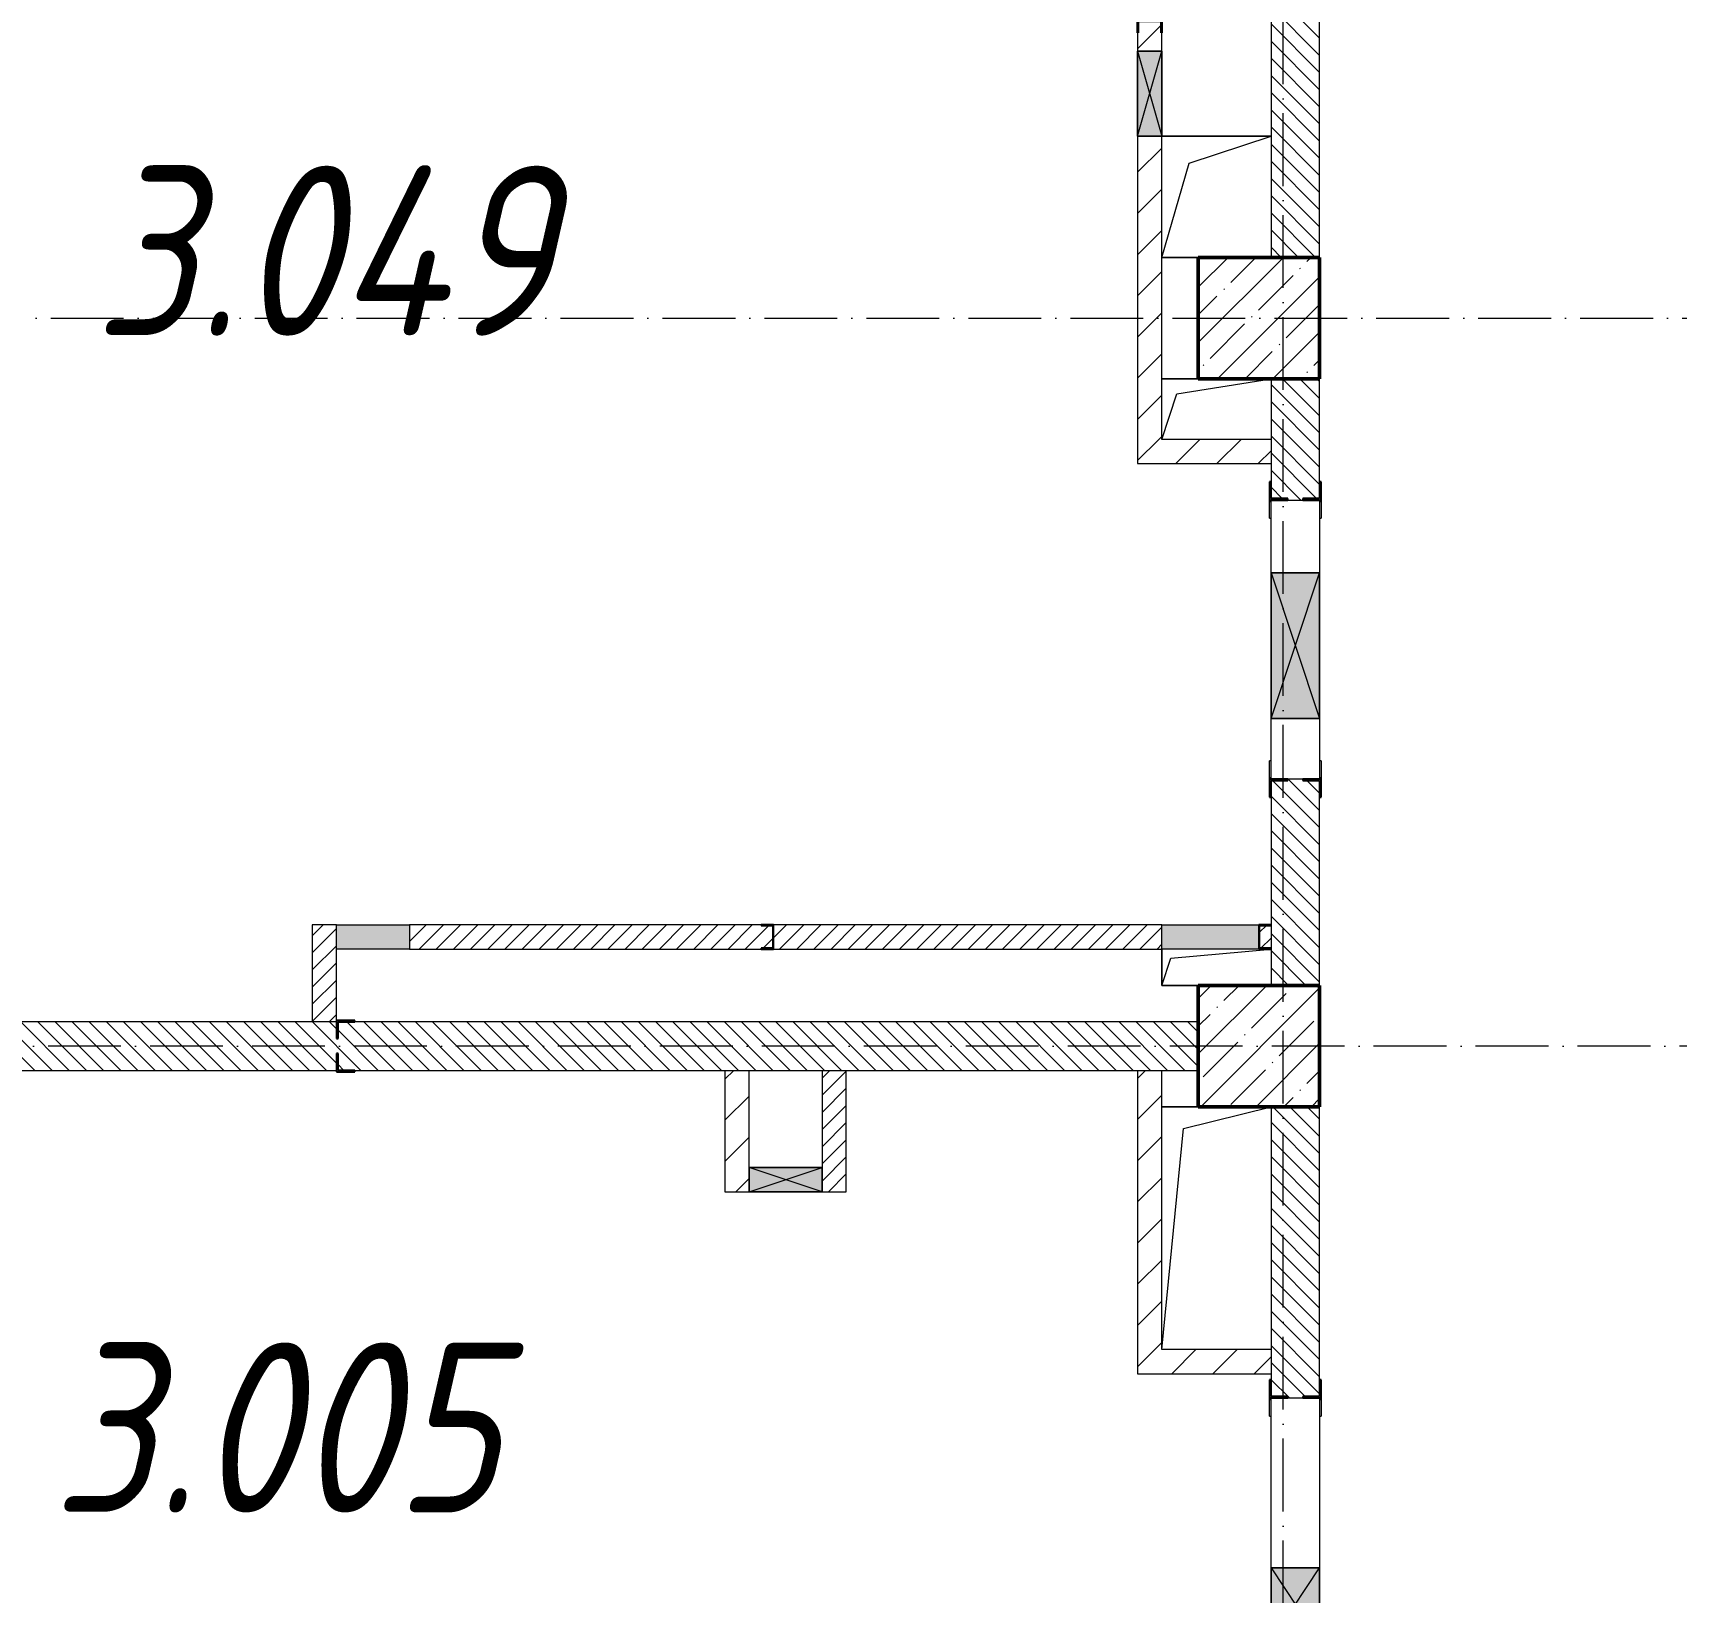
# Model space of a CAD drawing. Header units: millimetres. Extents: x -12989 to 629078, y -109036 to 555275.
# Drawn here: x 523809 to 530579, y -69285 to -62860 of the extents above; entities that cross this region are included whole.
import ezdxf

# ---------------------------------------------------------------- set-up
doc = ezdxf.new("R2010")
doc.units = ezdxf.units.MM
doc.linetypes.add('50_200_ШТРИХ_1Т_ш5_п1_п1_', pattern=[700, 500, -100, 0, -100])
for name, color, linetype, lineweight in [('A-DETL-GENF-OTLN', 7, 'Continuous', 9), ('A-FLOR-____-OTLN', 7, 'Continuous', 9), ('A-GENM-____-MCUT', 7, 'Continuous', 25), ('A-GENM-____-OTLN', 7, 'Continuous', 9), ('A-GENM-____-OTLN-1', 7, 'Continuous', 25), ('A-GLAZ-____-OTLN', 7, 'Continuous', 9), ('A-WALL-____-MCUT-3', 7, 'Continuous', 9), ('A-WALL-____-PATT-1', 7, 'Continuous', 9), ('A-WALL-FNSH-MCUT-1', 7, 'Continuous', 9), ('I-WALL-____-OTLN', 7, 'Continuous', 9), ('S-COLS-____-MCUT', 7, 'Continuous', 50), ('S-COLS-____-OTLN', 7, 'Continuous', 9), ('S-GRID-____-OTLN-1', 7, '50_200_ШТРИХ_1Т_ш5_п1_п1_', 9), ('Марки помещений', 7, 'Continuous', 9)]:
    doc.layers.add(name, color=color, linetype=linetype, lineweight=lineweight)
doc.styles.add('ISOCPEUR_I_2', font='isocpeui.ttf', dxfattribs={"width": 0.85, "height": 2.3})
pattern_1 = [(135, (523510.01, -90515.614), (-35.35534, -35.35534), [])]
pattern_2 = [(45, (523510.01, -90515.61), (-84.8528, 84.8528), [])]
pattern_3 = [(45, (523510.01, -90515.614), (-35.35534, 35.35534), [])]

# ---------------------------------------------------------------- blocks, each defined once
blk = doc.blocks.new('BSC_Колонна _Прямоугольная - 500х500-V44-АР1_План отверстий 3 этажа в осях 1-64_А-ГГ')
at = {"layer": 'S-COLS-____-OTLN'}
h = blk.add_hatch(dxfattribs=at)
h.set_pattern_fill('FP_81', color=256, style=0, pattern_type=2)
h.set_pattern_definition([(45, (-5350, -26481.04), (-114.0493, 114.0493), []), (45, (-5235.95, -26481.04), (-114.0493, 114.0493), [201.613, -40.323, 3.353, -36.97])])
h.paths.add_polyline_path([(-250, -250), (250, -250), (250, 250), (-250, 250)], flags=0)
at = {"layer": 'S-COLS-____-MCUT'}
for p, q in [((250, 250), (-250, 250)), ((-250, 250), (-250, -250)), ((250, -250), (250, 250)), ((-250, -250), (250, -250))]:
    blk.add_line(p, q, dxfattribs=at)
blk = doc.blocks.new('BSC_Колонна _Прямоугольная - 500х500-V51-АР1_План отверстий 3 этажа в осях 1-64_А-ГГ')
at = {"layer": 'S-COLS-____-OTLN'}
h = blk.add_hatch(dxfattribs=at)
h.set_pattern_fill('FP_88', color=256, style=0, pattern_type=2)
h.set_pattern_definition([(45, (-5350, -23481.04), (-114.0493, 114.0493), []), (45, (-5235.95, -23481.04), (-114.0493, 114.0493), [201.613, -40.323, 3.353, -36.97])])
h.paths.add_polyline_path([(-250, -250), (250, -250), (250, 250), (-250, 250)], flags=0)
at = {"layer": 'S-COLS-____-MCUT'}
for p, q in [((250, 250), (-250, 250)), ((-250, 250), (-250, -250)), ((250, -250), (250, 250)), ((-250, -250), (250, -250))]:
    blk.add_line(p, q, dxfattribs=at)
blk = doc.blocks.new('Фахверк_СКБ_Уголок - 200_3550-28187522-АР1_План отверстий 3 этажа в осях 1-64_А-ГГ')
at = {"layer": 'A-GENM-____-MCUT'}
for p, q in [((125, 156), (50, 156)), ((50, 156), (50, 150)), ((50, 150), (119, 150)), ((119, 150), (119, 81)), ((125, 81), (125, 156)), ((119, 81), (125, 81)), ((125, 19), (119, 19)), ((119, 19), (119, -50)), ((125, -56), (125, 19)), ((119, -50), (50, -50)), ((50, -50), (50, -56)), ((50, -56), (125, -56))]:
    blk.add_line(p, q, dxfattribs=at)
blk = doc.blocks.new('154_Фахверк_СКБ_Швеллер - Тип_100_3960-28331862-АР1_План отверстий 3 этажа в осях 1-64_А-ГГ')
at = {"layer": 'A-GENM-____-MCUT'}
for p, q in [((175, 50), (125, 50)), ((125, 50), (125, -50)), ((128, 47), (175, 47)), ((128, -47), (128, 47)), ((175, 47), (175, 50)), ((125, -50), (175, -50)), ((175, -47), (128, -47)), ((175, -50), (175, -47))]:
    blk.add_line(p, q, dxfattribs=at)
blk = doc.blocks.new('154_Стойка_СКБ_Уголок - СМ-2180_200-28268025-АР1_План отверстий 3 этажа в осях 1-64_А-ГГ')
at = {"layer": 'A-GENM-____-MCUT'}
for p, q in [((125, 156), (125, 81)), ((200, 156), (125, 156)), ((131, 81), (131, 150)), ((131, 150), (200, 150)), ((200, 150), (200, 156)), ((125, 81), (131, 81)), ((131, 19), (125, 19)), ((125, 19), (125, -56)), ((131, -50), (131, 19)), ((125, -56), (200, -56)), ((200, -50), (131, -50)), ((200, -56), (200, -50))]:
    blk.add_line(p, q, dxfattribs=at)
blk = doc.blocks.new('Стойка_Влож_Уголок_Опорный - Уголок-28213941-АР1_План отверстий 3 этажа в осях 1-64_А-ГГ')
at = {"layer": 'A-GENM-____-OTLN'}
for p, q in [((-212, -6), (-212, 0)), ((0, 0), (0, -6)), ((-212, -75), (-212, -6)), ((-212, -6), (-206, -6)), ((-6, -6), (0, -6)), ((0, -6), (0, -75)), ((-212, -75), (-206, -75)), ((-6, -75), (0, -75))]:
    blk.add_line(p, q, dxfattribs=at)
blk = doc.blocks.new('154_Фахверк_СКБ_Швеллер - Тип_100_3960-V166-АР1_План отверстий 3 этажа в осях 1-64_А-ГГ')
at = {"layer": 'A-GENM-____-MCUT'}
for p, q in [((125, 50), (175, 50)), ((128, 47), (128, -47)), ((175, 47), (128, 47)), ((175, 50), (175, 47)), ((175, -50), (125, -50)), ((128, -47), (175, -47)), ((175, -47), (175, -50))]:
    blk.add_line(p, q, dxfattribs=at)
blk = doc.blocks.new('AR_Отверстие Ниша - Лючок-32405436-АР1_План отверстий 3 этажа в осях 1-64_А-ГГ')
at = {"layer": 'A-GLAZ-____-OTLN'}
blk.add_hatch(color=256, dxfattribs=at).paths.add_polyline_path([(-200, -50), (200, -50), (200, 50), (-200, 50)], flags=0)
for p, q in [((-200, 50), (200, 50)), ((-200, -50), (-200, 50)), ((200, -50), (-200, -50))]:
    blk.add_line(p, q, dxfattribs=at)
blk = doc.blocks.new('AR_Отверстие Ниша - Лючок-32403898-АР1_План отверстий 3 этажа в осях 1-64_А-ГГ')
at = {"layer": 'A-GLAZ-____-OTLN'}
blk.add_hatch(color=256, dxfattribs=at).paths.add_polyline_path([(150, -50), (150, 50), (-150, 50), (-150, -50)], flags=0)
for p, q in [((-150, 50), (150, 50)), ((-150, -50), (-150, 50)), ((150, 50), (150, -50)), ((150, -50), (-150, -50))]:
    blk.add_line(p, q, dxfattribs=at)
blk = doc.blocks.new('154_Фахверк_СКБ_Швеллер - Тип_100_3960_зеркало-29769493-АР1_План отверстий 3 этажа в осях 1-64_А-ГГ')
at = {"layer": 'A-GENM-____-MCUT'}
for p, q in [((175, 50), (125, 50)), ((125, 50), (125, -50)), ((128, 47), (175, 47)), ((128, -47), (128, 47)), ((175, 47), (175, 50)), ((125, -50), (175, -50)), ((175, -47), (128, -47)), ((175, -50), (175, -47))]:
    blk.add_line(p, q, dxfattribs=at)
blk = doc.blocks.new('AR_Отверстие прямоугольное _в плите_ - AR_Отверстие прямоугольное _в плите_-30459275-АР1_План отверстий 3 этажа в осях 1-64_А-ГГ')
at = {"layer": 'A-GENM-____-OTLN'}
for p, q in [((-225, 75), (-225, -75)), ((-187.5, 37.5), (225, 75)), ((-225, -75), (-187.5, 37.5)), ((-225, -75), (-75, -75))]:
    blk.add_line(p, q, dxfattribs=at)
blk = doc.blocks.new('AR_Отверстие прямоугольное _в плите_ - AR_Отверстие прямоугольное _в плите_-30552560-АР1_План отверстий 3 этажа в осях 1-64_А-ГГ')
at = {"layer": 'A-GENM-____-OTLN'}
for p, q in [((-75, 500), (-225, 500)), ((-135, 410), (225, 500)), ((-225, -500), (-135, 410))]:
    blk.add_line(p, q, dxfattribs=at)
blk = doc.blocks.new('AR_Отверстие прямоугольное _в плите_ - AR_Отверстие прямоугольное _в плите_-V201-АР1_План отверстий 3 этажа в осях 1-64_А-ГГ')
at = {"layer": 'A-GENM-____-OTLN'}
for p, q in [((-75, 125), (-225, 125)), ((-162.5, 62.5), (225, 125)), ((-225, -125), (-162.5, 62.5))]:
    blk.add_line(p, q, dxfattribs=at)
blk = doc.blocks.new('AR_Отверстие прямоугольное _в плите_ - AR_Отверстие прямоугольное _в плите_-30459894-АР1_План отверстий 3 этажа в осях 1-64_А-ГГ')
at = {"layer": 'A-GENM-____-OTLN'}
for p, q in [((225, 250), (-225, 250)), ((-112.5, 137.5), (225, 250)), ((-225, -250), (-112.5, 137.5)), ((-225, -250), (-75, -250))]:
    blk.add_line(p, q, dxfattribs=at)
blk = doc.blocks.new('AR_Отверстие прямоугольное _в стене__БезПР - AR_Отверстие прямоугольное _в стене__БезПР-36899516-АР1_План отверстий 3 этажа в осях 1-64_А-ГГ')
at = {"layer": 'A-GLAZ-____-OTLN'}
blk.add_hatch(color=256, dxfattribs=at).paths.add_polyline_path([(-121.3, 50), (-150, 50), (-150, -50), (150, -50), (150, 50)], flags=0)
at = {"layer": 'A-DETL-GENF-OTLN'}
for p, q in [((-150, -50), (-150, 50)), ((-150, 50), (150, 50)), ((150, 50), (-150, -50)), ((-150, 50), (150, -50)), ((150, 50), (-150, 50)), ((-150, 50), (-150, -50)), ((150, 50), (150, -50)), ((150, -50), (150, 50)), ((150, -50), (-150, -50)), ((-150, -50), (150, -50))]:
    blk.add_line(p, q, dxfattribs=at)
at = {"layer": 'A-GLAZ-____-OTLN'}
blk.add_line((150, 50), (-150, 50), dxfattribs=at)
blk = doc.blocks.new('AR_Отверстие прямоугольное _в стене__БезПР - AR_Отверстие прямоугольное _в стене__БезПР-36899529-АР1_План отверстий 3 этажа в осях 1-64_А-ГГ')
at = {"layer": 'A-GLAZ-____-OTLN'}
blk.add_hatch(color=256, dxfattribs=at).paths.add_polyline_path([(-175, -50), (175, -50), (175, 50), (-175, 50)], flags=0)
at = {"layer": 'A-DETL-GENF-OTLN'}
for p, q in [((-175, -50), (-175, 50)), ((-175, 50), (175, 50)), ((175, 50), (-175, -50)), ((-175, 50), (175, -50)), ((175, 50), (-175, 50)), ((-175, 50), (-175, -50)), ((175, 50), (175, -50)), ((175, -50), (175, 50)), ((175, -50), (-175, -50)), ((-175, -50), (175, -50))]:
    blk.add_line(p, q, dxfattribs=at)
at = {"layer": 'A-GLAZ-____-OTLN'}
blk.add_line((175, 50), (-175, 50), dxfattribs=at)
blk = doc.blocks.new('AR_Отверстие прямоугольное _в стене__БезПР - AR_Отверстие прямоугольное _в стене__БезПР-36899507-АР1_План отверстий 3 этажа в осях 1-64_А-ГГ')
at = {"layer": 'A-GLAZ-____-OTLN'}
blk.add_hatch(color=256, dxfattribs=at).paths.add_polyline_path([(150, -100), (150, 100), (-150, 100), (-150, -100)], flags=0)
at = {"layer": 'A-DETL-GENF-OTLN'}
for p, q in [((-150, -100), (-150, 100)), ((-150, 100), (150, 100)), ((150, 100), (-150, -100)), ((-150, 100), (150, -100)), ((150, 100), (-150, 100)), ((-150, 100), (-150, -100)), ((150, 100), (150, -100)), ((150, -100), (150, 100)), ((150, -100), (-150, -100)), ((-150, -100), (150, -100))]:
    blk.add_line(p, q, dxfattribs=at)
at = {"layer": 'A-GLAZ-____-OTLN'}
blk.add_line((150, 100), (-150, 100), dxfattribs=at)
blk = doc.blocks.new('AR_Отверстие прямоугольное _в стене_ - AR_Отверстие прямоугольное _в стене__ОВ-37000568-АР1_План отверстий 3 этажа в осях 1-64_А-ГГ')
at = {"layer": 'A-GLAZ-____-OTLN'}
blk.add_hatch(color=256, dxfattribs=at).paths.add_polyline_path([(-300, -100), (300, -100), (300, 100), (-300, 100)], flags=0)
at = {"layer": 'A-DETL-GENF-OTLN'}
for p, q in [((-300, -100), (-300, 100)), ((-300, 100), (300, 100)), ((300, 100), (-300, -100)), ((-300, 100), (300, -100)), ((300, 100), (-300, 100)), ((-300, 100), (-300, -100)), ((300, 100), (300, -100)), ((300, -100), (300, 100)), ((300, -100), (-300, -100)), ((-300, -100), (300, -100))]:
    blk.add_line(p, q, dxfattribs=at)
blk = doc.blocks.new('3эт')
at = {"layer": 'S-GRID-____-OTLN-1', "color": 251, "ltscale": 0.6, "true_color": 0x636466}
for p, q in [((289220.7, -91346.1), (289220.7, -36982.5)), ((279101.9, -60382.4), (310478.4, -60382.4)), ((310478.4, -63382.4), (279101.9, -63382.4))]:
    blk.add_line(p, q, dxfattribs=at)

msp = doc.modelspace()

# ---------------------------------------------------------------- hatches: boundary and pattern name
at = {"layer": 'A-WALL-____-PATT-1'}
h = msp.add_hatch(dxfattribs=at)
h.set_pattern_fill('FP_6', color=256, style=0, pattern_type=2)
h.set_pattern_definition(pattern_1)
h.paths.add_polyline_path([(529110.0077, -63784.5723), (529110.0077, -60390.5723), (529041.0077, -60390.5723), (529041.0077, -60384.5723), (528979.0077, -60384.5723), (528979.0077, -60390.5723), (528910.0077, -60390.5723), (528910.0077, -63784.5723)], flags=0)
h.paths.add_polyline_path([(529041.0077, -58684.5723), (529041.0077, -58678.5723), (529110.0077, -58678.5723), (529110.0077, -58284.5723), (528910.0077, -58284.5723), (528910.0077, -58678.5723), (528979.0077, -58678.5723), (528979.0077, -58684.5723)], flags=0)
h = msp.add_hatch(dxfattribs=at)
h.set_pattern_fill('FP_4', color=256, style=0, pattern_type=2)
h.set_pattern_definition(pattern_2)
h.paths.add_polyline_path([(528360.0077, -64534.5723), (528460.0077, -64534.5723), (528460.0077, -63284.5723), (528360.0077, -63284.5723)], flags=0)
h.paths.add_polyline_path([(528363.0077, -62934.5723), (528460.0077, -62934.5723), (528460.0077, -62859.5723), (528457.0077, -62859.5723), (528457.0077, -62812.5723), (528363.0077, -62812.5723), (528362.9062, -62859.5723), (528360.0077, -62859.5723), (528360.0077, -62934.5723)], flags=0)
h.paths.add_polyline_path([(528460.0077, -62059.5723), (528460.0077, -60634.5723), (528360.0077, -60634.5723), (528360.0077, -62059.5723)], flags=0)
h = msp.add_hatch(dxfattribs=at)
h.set_pattern_fill('FP_6', color=256, style=0, pattern_type=2)
h.set_pattern_definition(pattern_1)
h.paths.add_polyline_path([(528910.0077, -66784.5723), (529110.0077, -66784.5723), (529110.0077, -65940.5723), (529041.0077, -65940.5723), (529041.0077, -65934.5723), (528979.0077, -65934.5723), (528979.0077, -65940.5723), (528910.0077, -65940.5723), (528910.0077, -66634.5723)], flags=0)
h.paths.add_polyline_path([(529041.0077, -64784.5723), (529041.0077, -64778.5723), (529110.0077, -64778.5723), (529110.0077, -64284.5723), (528910.0077, -64284.5723), (528910.0077, -64778.5723), (528979.0077, -64778.5723), (528979.0077, -64784.5723)], flags=0)
h = msp.add_hatch(dxfattribs=at)
h.set_pattern_fill('FP_4', color=256, style=0, pattern_type=2)
h.set_pattern_definition(pattern_2)
h.paths.add_polyline_path([(528910.0077, -64634.5723), (528910.0077, -64534.5723), (528360.0077, -64534.5723), (528360.0077, -64634.5723), (528798.7236, -64634.5723)], flags=0)
h = msp.add_hatch(dxfattribs=at)
h.set_pattern_fill('FP_5', color=256, style=0, pattern_type=2)
h.set_pattern_definition(pattern_3)
h.paths.add_polyline_path([(525060.0077, -66934.5723), (525060.0077, -66534.5723), (524960.0077, -66534.5723), (524960.0077, -66934.5723)], flags=0)
h = msp.add_hatch(dxfattribs=at)
h.set_pattern_fill('FP_5', color=256, style=0, pattern_type=2)
h.set_pattern_definition(pattern_3)
h.paths.add_polyline_path([(525360.0077, -66634.5723), (526810.0077, -66634.5723), (526810.0077, -66631.5723), (526857.0077, -66631.5723), (526857.0077, -66537.5723), (526810.0077, -66537.5723), (526810.0077, -66534.5723), (525360.0077, -66534.5723), (525360.0077, -66631.5723)], flags=0)
h.paths.add_polyline_path([(528460.0077, -66634.5723), (528460.0077, -66534.5723), (526860.0077, -66534.5723), (526860.0077, -66634.5723), (527031.2593, -66634.5723)], flags=0)
h.paths.add_polyline_path([(528863.0077, -66631.5723), (528910.0077, -66631.5723), (528910.0077, -66537.5723), (528863.0077, -66537.5723)], flags=0)
h = msp.add_hatch(dxfattribs=at)
h.set_pattern_fill('FP_6', color=256, style=0, pattern_type=2)
h.set_pattern_definition(pattern_1)
h.paths.add_polyline_path([(528610.0077, -67134.5723), (528610.0077, -66934.5723), (525066.0077, -66934.5723), (525066.0077, -67003.5723), (525060.0077, -67003.5723), (525060.0077, -66934.5723), (521560.0077, -66934.5723), (521560.0077, -67134.5723), (525060.0077, -67134.5723), (525060.0077, -67065.5723), (525066.0077, -67065.5723), (525066.0077, -67134.5723), (527031.2593, -67134.5723)], flags=0)
h = msp.add_hatch(dxfattribs=at)
h.set_pattern_fill('FP_4', color=256, style=0, pattern_type=2)
h.set_pattern_definition(pattern_2)
h.paths.add_polyline_path([(526660.0077, -67634.5723), (526760.0077, -67634.5723), (526760.0077, -67134.5723), (526660.0077, -67134.5723)], flags=0)
h = msp.add_hatch(dxfattribs=at)
h.set_pattern_fill('FP_5', color=256, style=0, pattern_type=2)
h.set_pattern_definition(pattern_3)
h.paths.add_polyline_path([(527060.0077, -67634.5723), (527160.0077, -67634.5723), (527160.0077, -67134.5723), (527060.0077, -67134.5723), (527060.0077, -67534.5723)], flags=0)
h = msp.add_hatch(dxfattribs=at)
h.set_pattern_fill('FP_4', color=256, style=0, pattern_type=2)
h.set_pattern_definition(pattern_2)
h.paths.add_polyline_path([(528460.0077, -68384.5723), (528460.0077, -67134.5723), (528360.0077, -67134.5723), (528360.0077, -68384.5723)], flags=0)
h = msp.add_hatch(dxfattribs=at)
h.set_pattern_fill('FP_6', color=256, style=0, pattern_type=2)
h.set_pattern_definition(pattern_1)
h.paths.add_polyline_path([(529110.0077, -72784.5723), (529110.0077, -72490.5723), (529041.0077, -72490.5723), (529041.0077, -72484.5723), (528979.0077, -72484.5723), (528979.0077, -72490.5723), (528910.0077, -72490.5723), (528910.0077, -72784.5723)], flags=0)
h.paths.add_polyline_path([(529084.3666, -71334.5723), (529110.0077, -71334.5723), (529110.0077, -70594.5723), (528910.0077, -70594.5723), (528910.0077, -71334.5723)], flags=0)
h.paths.add_polyline_path([(529110.0077, -70194.5723), (529110.0077, -69640.5723), (529041.0077, -69640.5723), (529041.0077, -69634.5723), (528979.0077, -69634.5723), (528979.0077, -69640.5723), (528910.0077, -69640.5723), (528910.0077, -70194.5723), (528979.0077, -70194.5723)], flags=0)
h.paths.add_polyline_path([(529041.0077, -68484.5723), (529041.0077, -68478.5723), (529110.0077, -68478.5723), (529110.0077, -67284.5723), (528910.0077, -67284.5723), (528910.0077, -68478.5723), (528979.0077, -68478.5723), (528979.0077, -68484.5723)], flags=0)
h = msp.add_hatch(dxfattribs=at)
h.set_pattern_fill('FP_4', color=256, style=0, pattern_type=2)
h.set_pattern_definition(pattern_2)
h.paths.add_polyline_path([(528460.0077, -68384.5723), (528910.0077, -68384.5723), (528910.0077, -68284.5723), (528460.0077, -68284.5723)], flags=0)

# ---------------------------------------------------------------- linework, layer by layer
at = {"layer": 'A-FLOR-____-OTLN'}
for p, q in [((528460.0077, -63284.5723), (528910.0077, -63284.5723)), ((528610.0077, -63784.5723), (528460.0077, -63784.5723)), ((528460.0077, -64284.5723), (528610.0077, -64284.5723)), ((528460.0077, -66784.5723), (528460.0077, -66634.5723)), ((528610.0077, -66784.5723), (528460.0077, -66784.5723)), ((528460.0077, -67284.5723), (528610.0077, -67284.5723))]:
    msp.add_line(p, q, dxfattribs=at)
at = {"layer": 'A-WALL-____-MCUT-3'}
for p, q in [((528910.0077, -60459.5723), (528910.0077, -63784.5723)), ((529110.0077, -63784.5723), (529110.0077, -60459.5723)), ((528910.0077, -64284.5723), (528910.0077, -64709.5723)), ((529110.0077, -64709.5723), (529110.0077, -64284.5723)), ((528979.0077, -64784.5723), (529041.0077, -64784.5723)), ((529041.0077, -65934.5723), (528979.0077, -65934.5723)), ((528910.0077, -66009.5723), (528910.0077, -66534.5723)), ((529110.0077, -66784.5723), (529110.0077, -66009.5723)), ((528910.0077, -66537.5723), (528910.0077, -66631.5723)), ((528910.0077, -66634.5723), (528910.0077, -66784.5723)), ((525060.0077, -66934.5723), (521560.0077, -66934.5723)), ((528610.0077, -66934.5723), (525135.0077, -66934.5723)), ((521560.0077, -67134.5723), (525060.0077, -67134.5723)), ((525135.0077, -67134.5723), (528610.0077, -67134.5723)), ((528910.0077, -67284.5723), (528910.0077, -68409.5723)), ((529110.0077, -68409.5723), (529110.0077, -67284.5723)), ((528979.0077, -68484.5723), (529041.0077, -68484.5723))]:
    msp.add_line(p, q, dxfattribs=at)
at = {"layer": 'A-WALL-FNSH-MCUT-1'}
for p, q in [((528360.0077, -62859.5723), (528360.0077, -62934.5723)), ((528460.0077, -62934.5723), (528460.0077, -62859.5723)), ((528360.0077, -63284.5723), (528360.0077, -64634.5723)), ((528460.0077, -64534.5723), (528460.0077, -63284.5723)), ((528910.0077, -64534.5723), (528460.0077, -64534.5723)), ((528360.0077, -64634.5723), (528910.0077, -64634.5723)), ((524960.0077, -66534.5723), (524960.0077, -66934.5723)), ((525060.0077, -66534.5723), (524960.0077, -66534.5723)), ((526810.0077, -66534.5723), (525360.0077, -66534.5723)), ((528460.0077, -66534.5723), (526860.0077, -66534.5723)), ((525060.0077, -66928.5723), (525060.0077, -66634.5723)), ((525360.0077, -66634.5723), (526810.0077, -66634.5723)), ((526860.0077, -66634.5723), (528460.0077, -66634.5723)), ((526660.0077, -67134.5723), (526660.0077, -67634.5723)), ((526760.0077, -67534.5723), (526760.0077, -67134.5723)), ((527060.0077, -67134.5723), (527060.0077, -67534.5723)), ((527160.0077, -67634.5723), (527160.0077, -67134.5723)), ((528360.0077, -67134.5723), (528360.0077, -68384.5723)), ((528460.0077, -68284.5723), (528460.0077, -67134.5723)), ((526660.0077, -67634.5723), (526760.0077, -67634.5723)), ((527060.0077, -67634.5723), (527160.0077, -67634.5723)), ((528910.0077, -68284.5723), (528460.0077, -68284.5723)), ((528360.0077, -68384.5723), (528910.0077, -68384.5723))]:
    msp.add_line(p, q, dxfattribs=at)
at = {"layer": 'I-WALL-____-OTLN'}
for p, q in [((528910.0077, -65084.5723), (528910.0077, -64784.5723)), ((529110.0077, -64784.5723), (529110.0077, -65084.5723)), ((528910.0077, -65934.5723), (528910.0077, -65684.5723)), ((529110.0077, -65684.5723), (529110.0077, -65934.5723)), ((528910.0077, -69184.5723), (528910.0077, -68484.5723)), ((529110.0077, -68484.5723), (529110.0077, -69184.5723))]:
    msp.add_line(p, q, dxfattribs=at)

# ---------------------------------------------------------------- block references
msp.add_blockref('3эт', (239739.3002, -3652.1582))
at = {"layer": 'A-GENM-____-OTLN'}
for name, p in [('AR_Отверстие прямоугольное _в плите_ - AR_Отверстие прямоугольное _в плите_-30459894-АР1_План отверстий 3 этажа в осях 1-64_А-ГГ', (528685.0077, -63534.5723)), ('AR_Отверстие прямоугольное _в плите_ - AR_Отверстие прямоугольное _в плите_-V201-АР1_План отверстий 3 этажа в осях 1-64_А-ГГ', (528685.0077, -64409.5723)), ('Стойка_Влож_Уголок_Опорный - Уголок-28213941-АР1_План отверстий 3 этажа в осях 1-64_А-ГГ', (529116.0077, -64784.5723)), ('AR_Отверстие прямоугольное _в плите_ - AR_Отверстие прямоугольное _в плите_-30459275-АР1_План отверстий 3 этажа в осях 1-64_А-ГГ', (528685.0077, -66709.5723)), ('AR_Отверстие прямоугольное _в плите_ - AR_Отверстие прямоугольное _в плите_-30552560-АР1_План отверстий 3 этажа в осях 1-64_А-ГГ', (528685.0077, -67784.5723)), ('Стойка_Влож_Уголок_Опорный - Уголок-28213941-АР1_План отверстий 3 этажа в осях 1-64_А-ГГ', (529116.0077, -68484.5723))]:
    msp.add_blockref(name, p, dxfattribs=at)
at = {"layer": 'A-GENM-____-OTLN', "rotation": 180}
msp.add_blockref('Стойка_Влож_Уголок_Опорный - Уголок-28213941-АР1_План отверстий 3 этажа в осях 1-64_А-ГГ', (528904.0077, -65934.5723), dxfattribs=at)
at = {"layer": 'A-GENM-____-OTLN-1'}
for name, p, rotation in [('154_Фахверк_СКБ_Швеллер - Тип_100_3960-V166-АР1_План отверстий 3 этажа в осях 1-64_А-ГГ', (528410.0077, -62684.5723), 269.9999999999999), ('154_Стойка_СКБ_Уголок - СМ-2180_200-28268025-АР1_План отверстий 3 этажа в осях 1-64_А-ГГ', (529060.0077, -64909.5723), 89.99999999999991), ('154_Стойка_СКБ_Уголок - СМ-2180_200-28268025-АР1_План отверстий 3 этажа в осях 1-64_А-ГГ', (528960.0077, -65809.5723), 269.9999999999999), ('154_Фахверк_СКБ_Швеллер - Тип_100_3960-28331862-АР1_План отверстий 3 этажа в осях 1-64_А-ГГ', (526985.0077, -66584.5723), 180), ('Фахверк_СКБ_Уголок - 200_3550-28187522-АР1_План отверстий 3 этажа в осях 1-64_А-ГГ', (525185.0077, -66984.5723), 180), ('154_Стойка_СКБ_Уголок - СМ-2180_200-28268025-АР1_План отверстий 3 этажа в осях 1-64_А-ГГ', (529060.0077, -68609.5723), 89.99999999999991)]:
    msp.add_blockref(name, p, dxfattribs=dict(at, rotation=rotation))
msp.add_blockref('154_Фахверк_СКБ_Швеллер - Тип_100_3960_зеркало-29769493-АР1_План отверстий 3 этажа в осях 1-64_А-ГГ', (528735.0077, -66584.5723), dxfattribs=at)
at = {"layer": 'A-GLAZ-____-OTLN'}
for name, p, rotation in [('AR_Отверстие прямоугольное _в стене__БезПР - AR_Отверстие прямоугольное _в стене__БезПР-36899529-АР1_План отверстий 3 этажа в осях 1-64_А-ГГ', (528410.0077, -63109.5723), 89.99999999999991), ('AR_Отверстие прямоугольное _в стене_ - AR_Отверстие прямоугольное _в стене__ОВ-37000568-АР1_План отверстий 3 этажа в осях 1-64_А-ГГ', (529010.0077, -65384.5723), 89.99999999999991), ('AR_Отверстие прямоугольное _в стене__БезПР - AR_Отверстие прямоугольное _в стене__БезПР-36899516-АР1_План отверстий 3 этажа в осях 1-64_А-ГГ', (526910.0077, -67584.5723), 180), ('AR_Отверстие прямоугольное _в стене__БезПР - AR_Отверстие прямоугольное _в стене__БезПР-36899507-АР1_План отверстий 3 этажа в осях 1-64_А-ГГ', (529010.0077, -69334.5723), 89.99999999999991)]:
    msp.add_blockref(name, p, dxfattribs=dict(at, rotation=rotation))
for name, p in [('AR_Отверстие Ниша - Лючок-32403898-АР1_План отверстий 3 этажа в осях 1-64_А-ГГ', (525210.0077, -66584.5723)), ('AR_Отверстие Ниша - Лючок-32405436-АР1_План отверстий 3 этажа в осях 1-64_А-ГГ', (528660.0077, -66584.5723))]:
    msp.add_blockref(name, p, dxfattribs=at)
at = {"layer": 'S-COLS-____-OTLN'}
for name, p in [('BSC_Колонна _Прямоугольная - 500х500-V44-АР1_План отверстий 3 этажа в осях 1-64_А-ГГ', (528860.0077, -64034.5723)), ('BSC_Колонна _Прямоугольная - 500х500-V51-АР1_План отверстий 3 этажа в осях 1-64_А-ГГ', (528860.0077, -67034.5723))]:
    msp.add_blockref(name, p, dxfattribs=at)

# ---------------------------------------------------------------- texts
at = {"layer": 'Марки помещений', "char_height": 700, "attachment_point": 1, "style": 'ISOCPEUR_I_2'}
for s, insert, width in [('3.049', (524060.2362, -63407.0264), 817.72125), ('3.005', (523889.0345, -68255.9721), 785.65375)]:
    msp.add_mtext(s, dxfattribs=dict(at, insert=insert, width=width))

doc.saveas('drawing.dxf')
